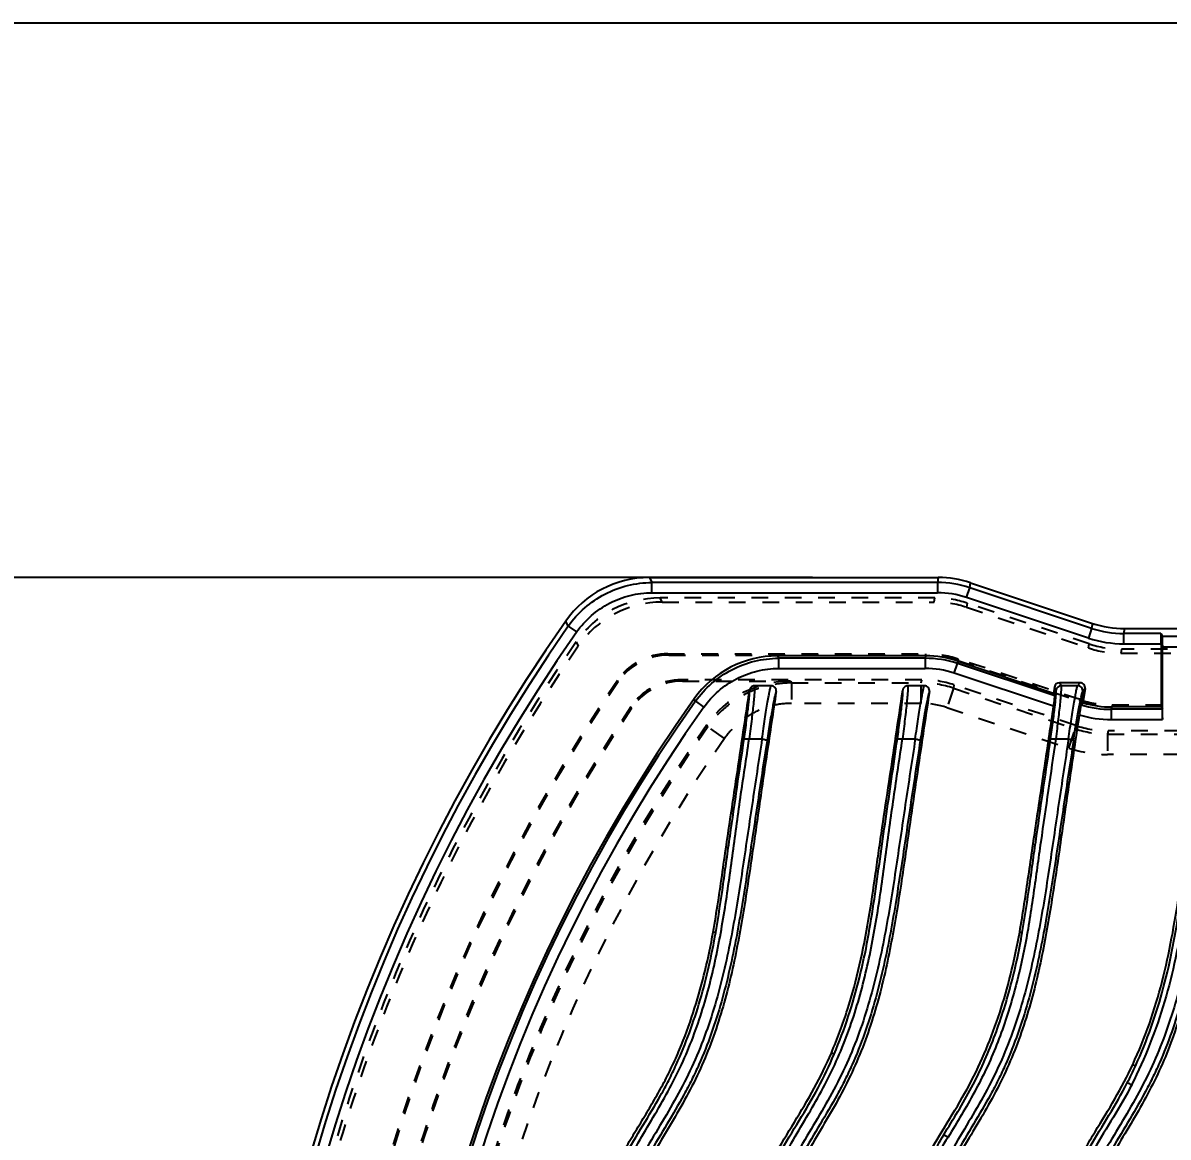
# Model space of a CAD drawing. Header units: millimetres. Extents: x 547 to 3706, y -10485 to 2068.
# Drawn here: x 1114 to 1226.1, y 1651.6 to 1760.6 of the extents above; entities that cross this region are included whole.
import ezdxf

# ---------------------------------------------------------------- set-up
doc = ezdxf.new("R2010")
doc.units = ezdxf.units.MM
doc.header["$LTSCALE"] = 16.335
doc.header["$PDMODE"] = 3
doc.header["$PDSIZE"] = 0.3125
doc.linetypes.add('HIDDEN', pattern=[0.2, 0.1, -0.1])
doc.layers.get('0').update_dxf_attribs({"linetype": 'CONTINUOUS'})
doc.layers.get('Defpoints').update_dxf_attribs({"linetype": 'CONTINUOUS'})
doc.layers.add('DEFAULT_2', color=8, linetype='HIDDEN')
doc.styles.get("Standard").update_dxf_attribs({"font": 'txt', "width": 0.8})
doc.dimstyles.new('11', dxfattribs={"dimtxt": 10, "dimasz": 10, "dimexe": 0, "dimexo": 0, "dimgap": 0, "dimtad": 0, "dimzin": 0, "dimdsep": 46, "dimtxsty": 'Standard', "dimcen": 0, "dimclrd": 4, "dimclre": 4, "dimclrt": 6, "dimazin": 0, "dimtfac": 1, "dimtofl": 0, "dimtmove": 0, "dimatfit": 3, "dimfxl": 0, "dimtolj": 1, "dimtzin": 0, "dimarcsym": 0})

# ---------------------------------------------------------------- blocks, each defined once
blk = doc.blocks.new('*D142')
at = {"color": 4, "lineweight": -2}
for p, q in [((1191.29, 1706.34), (1105.92, 1706.34)), ((1105.92, 1696.34), (1105.92, 1593.33)), ((1105.92, 1505.34), (1105.92, 1561.33)), ((1191.29, 1495.34), (1105.92, 1495.34))]:
    blk.add_line(p, q, dxfattribs=at)
at = {"color": 4}
for points in [[(1104.25, 1696.34), (1107.58, 1696.34), (1105.92, 1706.34)], [(1104.25, 1505.34), (1107.58, 1505.34), (1105.92, 1495.34)]]:
    blk.add_solid(points, dxfattribs=at)
at = {"layer": 'Defpoints', "color": 0}
for p in [(1191.29, 1706.34), (1105.92, 1495.34), (1191.29, 1495.34)]:
    blk.add_point(p, dxfattribs=at)
at = {"color": 6, "insert": (1105.92, 1577.33), "char_height": 10, "attachment_point": 5, "rotation": 90}
blk.add_mtext('\\A1;211.00', dxfattribs=at)

msp = doc.modelspace()

# ---------------------------------------------------------------- linework, layer by layer
at = {"color": 7, "linetype": 'Continuous'}
for p, q in [((1175.33, 1706.337), (1175.585, 1705.846)), ((1175.33, 1706.337), (1203.607, 1706.337)), ((1175.585, 1704.848), (1175.585, 1705.846)), ((1203.527, 1705.846), (1175.585, 1705.846)), ((1203.607, 1706.337), (1203.527, 1705.846)), ((1203.527, 1705.846), (1203.527, 1704.848)), ((1175.585, 1704.848), (1203.527, 1704.848)), ((1206.369, 1704.387), (1206.685, 1705.334)), ((1206.685, 1705.334), (1206.764, 1705.824)), ((1218.61, 1701.359), (1206.685, 1705.334)), ((1206.764, 1705.824), (1218.69, 1701.849)), ((1218.294, 1700.411), (1206.369, 1704.387)), ((1167.396, 1701.576), (1167.15, 1702.078)), ((1167.396, 1701.576), (1168.215, 1701.004)), ((1218.61, 1701.359), (1218.294, 1700.411)), ((1218.69, 1701.849), (1218.61, 1701.359)), ((1221.768, 1700.846), (1221.848, 1701.337)), ((1221.768, 1699.848), (1221.768, 1700.846)), ((1225.4, 1700.846), (1221.768, 1700.846)), ((1221.848, 1701.337), (1444.607, 1701.337)), ((1225.4, 1700.846), (1225.542, 1700.563)), ((1227.308, 1700.563), (1225.542, 1700.563)), ((1221.768, 1699.848), (1225.425, 1699.848)), ((1225.425, 1699.848), (1225.425, 1693.668)), ((1225.566, 1692.436), (1225.566, 1699.565)), ((1225.566, 1699.565), (1227.284, 1699.565)), ((1187.866, 1698.668), (1187.987, 1698.434)), ((1202.362, 1698.668), (1187.866, 1698.668)), ((1187.987, 1697.436), (1187.987, 1698.434)), ((1202.324, 1698.434), (1187.987, 1698.434)), ((1202.362, 1698.668), (1202.324, 1698.434)), ((1202.324, 1698.434), (1202.324, 1697.436)), ((1205.482, 1697.922), (1205.52, 1698.155)), ((1205.52, 1698.155), (1214.897, 1695.03)), ((1187.987, 1697.436), (1202.324, 1697.436)), ((1205.166, 1696.974), (1205.482, 1697.922)), ((1214.895, 1693.732), (1205.166, 1696.974)), ((1215.012, 1694.745), (1205.482, 1697.922)), ((1215.478, 1696.042), (1215.623, 1695.739)), ((1217.481, 1696.042), (1215.478, 1696.042)), ((1217.245, 1695.739), (1217.481, 1696.042)), ((1187.246, 1695.739), (1185.623, 1695.739)), ((1202.246, 1695.739), (1200.623, 1695.739)), ((1214.984, 1695.616), (1214.897, 1695.03)), ((1214.897, 1695.03), (1215.036, 1694.684)), ((1215.129, 1695.312), (1214.984, 1695.616)), ((1215.036, 1694.684), (1215.129, 1695.312)), ((1217.245, 1695.739), (1215.623, 1695.739)), ((1217.739, 1695.166), (1217.543, 1693.849)), ((1217.974, 1695.469), (1217.739, 1695.166)), ((1217.975, 1695.469), (1217.767, 1694.073)), ((1179.836, 1694.218), (1179.72, 1694.458)), ((1179.836, 1694.218), (1180.651, 1693.641)), ((1217.543, 1693.849), (1217.408, 1692.939)), ((1217.583, 1693.888), (1217.767, 1694.073)), ((1220.56, 1693.434), (1220.583, 1693.668)), ((1225.425, 1693.668), (1220.583, 1693.668)), ((1225.425, 1693.668), (1225.542, 1693.434)), ((1220.56, 1692.436), (1220.56, 1693.434)), ((1225.542, 1693.434), (1220.56, 1693.434)), ((1220.56, 1692.436), (1225.566, 1692.436)), ((1185.097, 1690.533), (1186.351, 1690.533)), ((1200.097, 1690.533), (1201.351, 1690.533)), ((1215.097, 1690.533), (1216.351, 1690.533)), ((1181.824, 1671.582), (1181.571, 1671.629)), ((1211.824, 1671.582), (1211.571, 1671.629)), ((1193.412, 1659.677), (1193.14, 1659.795)), ((1222.903, 1658.522), (1222.631, 1658.65))]:
    msp.add_line(p, q, dxfattribs=at)
msp.add_lwpolyline([(998.978, 1760.623), (1992.09, 1760.623), (1992.09, 1140.923), (998.978, 1140.923)], close=True)
for centre, radius, start, end in [((1175.329, 1696.352), 9.985, 89.99586, 145.00275), ((1203.516, 1695.793), 10.053, 71.62681, 89.93825), ((1203.525, 1695.846), 9.002, 71.58099, 89.98406), ((1311.731, 1600.837), 176.504, 144.99861, 215.00139), ((1311.731, 1600.837), 176.013, 145.08661, 214.91339), ((1221.778, 1710.894), 10.048, 251.62181, 269.94324), ((1311.731, 1600.837), 175.015, 145.08661, 214.91339), ((1221.771, 1710.85), 11.003, 251.58099, 269.98406), ((1187.865, 1688.683), 9.985, 89.99592, 144.65984), ((1202.313, 1688.381), 10.053, 71.62681, 89.93825), ((1202.315, 1688.39), 9.045, 71.62431, 89.94074), ((1215.478, 1695.543), 0.499, 89.9939, 171.60296), ((1215.624, 1695.237), 0.501, 90.07267, 171.3998), ((1217.244, 1695.237), 0.501, 351.74484, 89.8587), ((1311.731, 1600.837), 161.839, 144.65576, 215.34424), ((1311.731, 1600.837), 161.605, 144.70131, 215.29869), ((1311.731, 1600.837), 160.607, 144.70131, 215.29869), ((1220.553, 1703.379), 9.944, 252.61803, 270.03643), ((1220.59, 1703.705), 10.037, 253.66532, 269.95839), ((1220.553, 1703.378), 10.943, 253.25836, 270.03288), ((1186.375, 1675.318), 40.205, 332.69132, 335.30688)]:
    msp.add_arc(centre, radius, start, end, dxfattribs=at)
for centre, major_axis, ratio, start_param, end_param in [((1203.602, 1696.323), (-1.604, -9.885), 0.9985935, 2.9809398, 3.3022455), ((1221.852, 1711.35), (1.604, 9.885), 0.9985935, -3.3022455, -2.9809398), ((1225.399, 1699.848), (0, 1), 0.0261859, -1.5707963, -0.0523599), ((1225.54, 1699.565), (0, 1), 0.0261859, -1.5707963, -0.0523599), ((1202.358, 1688.654), (1.604, 9.885), 0.9985935, -0.1606529, 0.1606529), ((1225.54, 1692.436), (0, 1), 0.0261859, -1.5707963, -0.0523599)]:
    msp.add_ellipse(centre, major_axis=major_axis, ratio=ratio, start_param=start_param, end_param=end_param, dxfattribs=at)
for points, knots in [([(1167.396, 1701.576), (1167.856, 1702.233), (1168.937, 1703.434), (1170.932, 1704.791), (1173.185, 1705.647), (1174.785, 1705.846), (1175.585, 1705.846)], [0, 0, 0, 0, 0.2513083, 0.500415, 0.7493341, 1, 1, 1, 1]), ([(1168.215, 1701.004), (1168.631, 1701.59), (1169.597, 1702.673), (1171.396, 1703.893), (1173.426, 1704.67), (1174.867, 1704.842), (1175.585, 1704.848)], [0, 0, 0, 0, 0.2500037, 0.5000005, 0.749997, 1, 1, 1, 1]), ([(1179.836, 1694.218), (1180.295, 1694.867), (1181.374, 1696.05), (1183.357, 1697.39), (1185.598, 1698.237), (1187.19, 1698.434), (1187.987, 1698.434)], [0, 0, 0, 0, 0.2506222, 0.4995398, 0.7486658, 1, 1, 1, 1]), ([(1180.651, 1693.641), (1181.068, 1694.22), (1182.033, 1695.291), (1183.824, 1696.494), (1185.842, 1697.261), (1187.274, 1697.43), (1187.987, 1697.436)], [0, 0, 0, 0, 0.2500029, 0.4999995, 0.7499963, 1, 1, 1, 1]), ([(1217.975, 1695.469), (1217.995, 1695.606), (1217.911, 1695.913), (1217.62, 1696.042), (1217.481, 1696.042)], [0, 0, 0, 0, 0.5000318, 1, 1, 1, 1]), ([(1187.739, 1695.165), (1187.44, 1693.154), (1186.833, 1689.133), (1185.949, 1683.097), (1185.088, 1677.058), (1184.294, 1672.036), (1183.497, 1668.047), (1182.772, 1665.083), (1181.887, 1662.161), (1180.817, 1659.302), (1179.526, 1656.534), (1178.047, 1653.864), (1176.474, 1651.25), (1175.189, 1649.055), (1174.248, 1647.249), (1173.606, 1645.864), (1173.056, 1644.442), (1172.601, 1642.986), (1172.204, 1641.512), (1171.706, 1639.538), (1171.076, 1637.075), (1170.356, 1634.111), (1169.699, 1631.133), (1169.117, 1628.138), (1168.427, 1624.13), (1167.7, 1619.098), (1166.877, 1611.005), (1166.629, 1604.902), (1166.629, 1600.837)], [0, 0, 0, 0, 0.0624951, 0.1249901, 0.1874852, 0.2499797, 0.2812299, 0.3124808, 0.3437361, 0.3749986, 0.4062463, 0.4375041, 0.4687429, 0.500016, 0.5156722, 0.5313025, 0.5469051, 0.5625181, 0.5781615, 0.5938132, 0.6250659, 0.656302, 0.6875534, 0.7188026, 0.7500509, 0.8125445, 0.8750382, 1, 1, 1, 1]), ([(1181.571, 1671.629), (1181.921, 1673.594), (1182.354, 1676.557), (1182.919, 1680.508), (1183.362, 1683.469), (1183.809, 1686.429), (1184.399, 1690.377), (1184.836, 1693.338), (1185.129, 1695.312)], [0, 0, 0, 0, 0.2499925, 0.3750066, 0.5000073, 0.6250027, 0.7499998, 1, 1, 1, 1]), ([(1202.739, 1695.165), (1202.44, 1693.154), (1201.833, 1689.133), (1200.949, 1683.097), (1200.088, 1677.058), (1199.294, 1672.036), (1198.497, 1668.047), (1197.772, 1665.083), (1196.887, 1662.161), (1195.817, 1659.302), (1194.526, 1656.534), (1193.047, 1653.864), (1191.474, 1651.25), (1190.189, 1649.055), (1189.248, 1647.249), (1188.606, 1645.864), (1188.056, 1644.442), (1187.601, 1642.986), (1187.204, 1641.512), (1186.706, 1639.538), (1186.076, 1637.075), (1185.356, 1634.111), (1184.699, 1631.133), (1184.117, 1628.138), (1183.427, 1624.13), (1182.7, 1619.098), (1181.877, 1611.005), (1181.629, 1604.902), (1181.629, 1600.837)], [0, 0, 0, 0, 0.0624951, 0.1249901, 0.1874852, 0.2499797, 0.2812299, 0.3124808, 0.3437361, 0.3749986, 0.4062463, 0.4375041, 0.4687429, 0.500016, 0.5156722, 0.5313025, 0.5469051, 0.5625181, 0.5781615, 0.5938132, 0.6250659, 0.656302, 0.6875534, 0.7188026, 0.7500509, 0.8125445, 0.8750382, 1, 1, 1, 1]), ([(1184.602, 1690.541), (1184.688, 1691.139), (1184.807, 1692.003), (1184.947, 1693.104), (1185.029, 1693.801), (1185.09, 1694.381), (1185.125, 1694.782), (1185.139, 1695.03), (1185.143, 1695.159), (1185.14, 1695.249), (1185.135, 1695.296), (1185.129, 1695.312)], [0, 0, 0, 0, 0.3769483, 0.5451037, 0.6926819, 0.8152034, 0.9087901, 0.9437974, 0.9706003, 0.9892653, 1, 1, 1, 1]), ([(1185.623, 1695.739), (1185.63, 1695.723), (1185.634, 1695.671), (1185.637, 1695.575), (1185.633, 1695.434), (1185.619, 1695.164), (1185.584, 1694.727), (1185.524, 1694.094), (1185.442, 1693.332), (1185.341, 1692.466), (1185.225, 1691.522), (1185.141, 1690.868), (1185.097, 1690.533)], [0, 0, 0, 0, 0.0101802, 0.0287573, 0.0556357, 0.0906083, 0.1838792, 0.3066259, 0.4548034, 0.6227879, 0.8060381, 1, 1, 1, 1]), ([(1185.623, 1695.739), (1185.507, 1695.739), (1185.267, 1695.652), (1185.146, 1695.427), (1185.129, 1695.312)], [0, 0, 0, 0, 0.4999869, 1, 1, 1, 1]), ([(1186.351, 1690.533), (1186.398, 1690.869), (1186.492, 1691.523), (1186.635, 1692.468), (1186.771, 1693.333), (1186.896, 1694.095), (1187.008, 1694.728), (1187.093, 1695.164), (1187.152, 1695.434), (1187.187, 1695.575), (1187.216, 1695.672), (1187.234, 1695.723), (1187.245, 1695.739)], [0, 0, 0, 0, 0.192864, 0.3750265, 0.5421589, 0.6899458, 0.8128833, 0.9068384, 0.9423182, 0.9698021, 0.9890712, 1, 1, 1, 1]), ([(1187.739, 1695.166), (1187.729, 1695.15), (1187.71, 1695.103), (1187.663, 1694.958), (1187.596, 1694.678), (1187.502, 1694.234), (1187.39, 1693.655), (1187.264, 1692.958), (1187.076, 1691.859), (1186.937, 1690.993), (1186.845, 1690.393)], [0, 0, 0, 0, 0.0116396, 0.0311559, 0.0943452, 0.1887493, 0.3113838, 0.4584582, 0.6256648, 1, 1, 1, 1]), ([(1187.739, 1695.165), (1187.76, 1695.303), (1187.676, 1695.61), (1187.384, 1695.739), (1187.246, 1695.739)], [0, 0, 0, 0, 0.5000301, 1, 1, 1, 1]), ([(1193.14, 1659.795), (1193.733, 1661.186), (1194.786, 1664.028), (1195.965, 1668.415), (1196.818, 1672.874), (1197.368, 1676.614), (1197.791, 1679.609), (1198.228, 1682.601), (1198.796, 1686.339), (1199.466, 1690.825), (1199.907, 1693.817), (1200.129, 1695.312)], [0, 0, 0, 0, 0.1250228, 0.2500484, 0.3750684, 0.5000555, 0.5625491, 0.6250421, 0.7500282, 0.8750142, 1, 1, 1, 1]), ([(1199.602, 1690.541), (1199.688, 1691.139), (1199.807, 1692.004), (1199.947, 1693.104), (1200.029, 1693.802), (1200.09, 1694.381), (1200.125, 1694.782), (1200.139, 1695.03), (1200.143, 1695.159), (1200.14, 1695.249), (1200.135, 1695.296), (1200.129, 1695.312)], [0, 0, 0, 0, 0.3769556, 0.5451121, 0.6926897, 0.8152101, 0.9087954, 0.9438014, 0.9706026, 0.989266, 1, 1, 1, 1]), ([(1200.623, 1695.739), (1200.63, 1695.723), (1200.634, 1695.671), (1200.637, 1695.575), (1200.633, 1695.434), (1200.619, 1695.164), (1200.584, 1694.727), (1200.524, 1694.094), (1200.442, 1693.332), (1200.341, 1692.466), (1200.225, 1691.522), (1200.141, 1690.868), (1200.097, 1690.533)], [0, 0, 0, 0, 0.0101802, 0.0287573, 0.0556357, 0.0906083, 0.1838792, 0.3066259, 0.4548034, 0.6227879, 0.8060381, 1, 1, 1, 1]), ([(1200.623, 1695.739), (1200.507, 1695.739), (1200.267, 1695.652), (1200.146, 1695.427), (1200.129, 1695.312)], [0, 0, 0, 0, 0.4999869, 1, 1, 1, 1]), ([(1201.351, 1690.533), (1201.398, 1690.869), (1201.492, 1691.523), (1201.635, 1692.468), (1201.771, 1693.333), (1201.896, 1694.095), (1202.008, 1694.728), (1202.093, 1695.164), (1202.152, 1695.434), (1202.187, 1695.575), (1202.216, 1695.672), (1202.234, 1695.723), (1202.245, 1695.739)], [0, 0, 0, 0, 0.192864, 0.3750265, 0.5421589, 0.6899458, 0.8128833, 0.9068384, 0.9423182, 0.9698021, 0.9890712, 1, 1, 1, 1]), ([(1202.739, 1695.166), (1202.729, 1695.15), (1202.71, 1695.103), (1202.663, 1694.958), (1202.596, 1694.678), (1202.502, 1694.234), (1202.39, 1693.655), (1202.264, 1692.958), (1202.076, 1691.859), (1201.937, 1690.993), (1201.845, 1690.393)], [0, 0, 0, 0, 0.0116396, 0.0311559, 0.0943452, 0.1887493, 0.3113838, 0.4584582, 0.6256648, 1, 1, 1, 1]), ([(1202.739, 1695.165), (1202.76, 1695.303), (1202.676, 1695.61), (1202.384, 1695.739), (1202.246, 1695.739)], [0, 0, 0, 0, 0.5000301, 1, 1, 1, 1]), ([(1214.602, 1690.541), (1214.688, 1691.138), (1214.807, 1692.002), (1214.947, 1693.101), (1215.028, 1693.798), (1215.089, 1694.377), (1215.124, 1694.778), (1215.139, 1695.027), (1215.143, 1695.157), (1215.14, 1695.247), (1215.135, 1695.295), (1215.129, 1695.312)], [0, 0, 0, 0, 0.3765619, 0.5445845, 0.6920576, 0.8145448, 0.9082246, 0.9433331, 0.970272, 0.9890971, 1, 1, 1, 1]), ([(1214.895, 1693.732), (1214.913, 1693.855), (1214.945, 1694.085), (1214.981, 1694.359), (1215, 1694.541), (1215.011, 1694.638), (1215.012, 1694.702), (1215.015, 1694.736), (1215.012, 1694.745)], [0, 0, 0, 0, 0.3664812, 0.6837931, 0.8089596, 0.905502, 0.9699821, 1, 1, 1, 1]), ([(1215.623, 1695.739), (1215.63, 1695.723), (1215.634, 1695.671), (1215.637, 1695.575), (1215.633, 1695.434), (1215.619, 1695.164), (1215.584, 1694.727), (1215.524, 1694.095), (1215.442, 1693.334), (1215.341, 1692.468), (1215.225, 1691.523), (1215.141, 1690.869), (1215.097, 1690.533)], [0, 0, 0, 0, 0.0101522, 0.0287434, 0.0556527, 0.0906474, 0.1839371, 0.3065393, 0.4544923, 0.6223057, 0.8055893, 1, 1, 1, 1]), ([(1216.351, 1690.533), (1216.398, 1690.869), (1216.492, 1691.523), (1216.634, 1692.468), (1216.771, 1693.334), (1216.896, 1694.095), (1217.008, 1694.728), (1217.093, 1695.165), (1217.152, 1695.435), (1217.187, 1695.576), (1217.216, 1695.672), (1217.234, 1695.723), (1217.245, 1695.739)], [0, 0, 0, 0, 0.1929247, 0.3750381, 0.5421255, 0.6899815, 0.8129634, 0.9069125, 0.9423776, 0.9698424, 0.9890907, 1, 1, 1, 1]), ([(1216.845, 1690.393), (1216.937, 1690.993), (1217.076, 1691.859), (1217.264, 1692.959), (1217.39, 1693.655), (1217.502, 1694.234), (1217.586, 1694.635), (1217.646, 1694.883), (1217.68, 1695.014), (1217.71, 1695.103), (1217.728, 1695.151), (1217.739, 1695.166)], [0, 0, 0, 0, 0.3743434, 0.5415752, 0.6886871, 0.8112772, 0.9056103, 0.9413499, 0.9690975, 0.9886723, 1, 1, 1, 1]), ([(1211.571, 1671.629), (1211.898, 1673.462), (1212.303, 1676.228), (1212.833, 1679.915), (1213.383, 1683.599), (1214.077, 1688.204), (1214.621, 1691.889), (1214.895, 1693.732)], [0, 0, 0, 0, 0.2499929, 0.3750065, 0.5000072, 0.7499998, 1, 1, 1, 1]), ([(1217.583, 1693.888), (1217.576, 1693.882), (1217.571, 1693.851), (1217.554, 1693.796), (1217.537, 1693.706), (1217.514, 1693.59), (1217.49, 1693.449), (1217.453, 1693.23), (1217.426, 1693.057), (1217.408, 1692.939)], [0, 0, 0, 0, 0.0279087, 0.0902292, 0.1850419, 0.309252, 0.4583599, 0.6275903, 1, 1, 1, 1]), ([(1217.401, 1692.899), (1217.107, 1690.936), (1216.515, 1687.009), (1215.668, 1681.112), (1214.955, 1676.199), (1214.314, 1672.279), (1213.593, 1668.374), (1212.652, 1664.509), (1211.386, 1660.742), (1210.235, 1657.991), (1208.888, 1655.331), (1207.395, 1652.753), (1205.841, 1650.212), (1204.623, 1648.045), (1203.784, 1646.243), (1203.225, 1644.861), (1202.747, 1643.449), (1202.339, 1642.016), (1201.969, 1640.573), (1201.482, 1638.648), (1200.867, 1636.243), (1200.178, 1633.345), (1199.556, 1630.432), (1199.005, 1627.504), (1198.342, 1623.588), (1197.651, 1618.671), (1196.865, 1610.767), (1196.629, 1604.807), (1196.629, 1600.837)], [0, 0, 0, 0, 0.0624981, 0.124996, 0.1874938, 0.2187431, 0.2499944, 0.3124798, 0.3437371, 0.3749897, 0.4062457, 0.437494, 0.4687519, 0.5000014, 0.5156446, 0.5312822, 0.5469041, 0.5625277, 0.578163, 0.5937961, 0.6250419, 0.6562898, 0.6875404, 0.7187901, 0.7500397, 0.8125359, 0.875032, 1, 1, 1, 1]), ([(1232.332, 1692.436), (1232.039, 1690.481), (1231.451, 1686.574), (1230.611, 1680.706), (1229.897, 1675.817), (1229.251, 1671.918), (1228.52, 1668.035), (1227.561, 1664.194), (1226.277, 1660.454), (1225.11, 1657.725), (1223.752, 1655.089), (1222.259, 1652.526), (1220.714, 1649.997), (1219.512, 1647.835), (1218.694, 1646.035), (1218.15, 1644.654), (1217.684, 1643.246), (1217.284, 1641.818), (1216.92, 1640.382), (1216.437, 1638.465), (1215.825, 1636.072), (1215.143, 1633.188), (1214.528, 1630.288), (1213.982, 1627.374), (1213.325, 1623.477), (1212.641, 1618.584), (1211.863, 1610.718), (1211.629, 1604.788), (1211.629, 1600.837)], [0, 0, 0, 0, 0.0624981, 0.1249962, 0.1874941, 0.2187435, 0.2499951, 0.3124799, 0.343738, 0.3749893, 0.4062459, 0.4374932, 0.468754, 0.5000005, 0.5156417, 0.5312811, 0.5469063, 0.5625299, 0.5781628, 0.5937942, 0.625041, 0.656289, 0.6875397, 0.7187893, 0.750039, 0.8125353, 0.8750316, 1, 1, 1, 1]), ([(1222.631, 1658.65), (1223.237, 1659.961), (1224.324, 1662.641), (1225.578, 1666.793), (1226.48, 1671.032), (1227.418, 1676.728), (1228.401, 1683.877), (1229.278, 1689.581), (1229.702, 1692.436)], [0, 0, 0, 0, 0.1250438, 0.2501078, 0.3750973, 0.5001415, 0.750061, 1, 1, 1, 1]), ([(1186.351, 1690.533), (1186.028, 1688.393), (1185.536, 1685.184), (1184.905, 1680.899), (1184.276, 1676.61), (1183.416, 1671.255), (1182.004, 1664.889), (1180.175, 1659.752), (1178.226, 1655.86), (1176.588, 1653.035), (1174.889, 1650.247), (1173.59, 1647.852), (1172.694, 1645.865), (1171.924, 1643.826), (1171.483, 1642.248), (1171.245, 1641.186)], [0, 0, 0, 0, 0.1245501, 0.1868778, 0.2492393, 0.3740641, 0.4990157, 0.6240684, 0.6866708, 0.7493029, 0.8119367, 0.8746196, 0.9059539, 0.9373039, 1, 1, 1, 1]), ([(1186.845, 1690.393), (1186.515, 1688.257), (1185.872, 1683.978), (1184.922, 1677.553), (1183.909, 1671.131), (1182.734, 1665.831), (1181.424, 1661.687), (1180.416, 1659.151), (1179.483, 1657.164), (1178.456, 1655.203), (1177.054, 1652.814), (1175.619, 1650.453), (1174.541, 1648.544), (1173.795, 1647.105), (1173.147, 1645.634), (1172.426, 1643.619), (1172, 1642.07), (1171.732, 1641.031)], [0, 0, 0, 0, 0.1243528, 0.2489309, 0.3736706, 0.4983046, 0.560745, 0.6235222, 0.6551514, 0.6869595, 0.7508574, 0.8144646, 0.8458954, 0.8769503, 0.9076652, 0.9382794, 1, 1, 1, 1]), ([(1171.976, 1646.437), (1172.328, 1647.343), (1173.16, 1649.104), (1174.596, 1651.641), (1176.095, 1654.141), (1177.531, 1656.678), (1178.804, 1659.301), (1180.245, 1662.908), (1181.581, 1667.58), (1182.667, 1673.295), (1183.459, 1679.049), (1184.224, 1684.8), (1184.821, 1688.62), (1185.097, 1690.533)], [0, 0, 0, 0, 0.0626638, 0.1253282, 0.1879872, 0.2506279, 0.3132498, 0.3758429, 0.500892, 0.6258442, 0.7506853, 0.8754035, 1, 1, 1, 1]), ([(1181.821, 1671.583), (1182.098, 1673.153), (1182.45, 1675.521), (1182.888, 1678.684), (1183.339, 1681.848), (1183.919, 1685.799), (1184.375, 1688.961), (1184.603, 1690.541)], [0, 0, 0, 0, 0.2496313, 0.3747322, 0.4998789, 0.7500725, 1, 1, 1, 1]), ([(1184.602, 1690.541), (1184.605, 1690.546), (1184.62, 1690.554), (1184.67, 1690.563), (1184.774, 1690.564), (1184.925, 1690.554), (1185.038, 1690.541), (1185.097, 1690.533)], [0, 0, 0, 0, 0.0316691, 0.0926635, 0.3162316, 0.6441843, 1, 1, 1, 1]), ([(1201.351, 1690.533), (1201.028, 1688.393), (1200.536, 1685.184), (1199.905, 1680.899), (1199.276, 1676.61), (1198.416, 1671.255), (1197.004, 1664.889), (1195.175, 1659.752), (1193.226, 1655.86), (1191.588, 1653.035), (1189.889, 1650.247), (1188.59, 1647.852), (1187.694, 1645.865), (1186.924, 1643.826), (1186.483, 1642.248), (1186.245, 1641.186)], [0, 0, 0, 0, 0.1245501, 0.1868778, 0.2492393, 0.3740641, 0.4990157, 0.6240684, 0.6866708, 0.7493029, 0.8119367, 0.8746196, 0.9059539, 0.9373039, 1, 1, 1, 1]), ([(1186.351, 1690.533), (1186.411, 1690.524), (1186.528, 1690.503), (1186.68, 1690.468), (1186.784, 1690.436), (1186.831, 1690.411), (1186.844, 1690.399), (1186.845, 1690.393)], [0, 0, 0, 0, 0.3527267, 0.682087, 0.907502, 0.9686098, 1, 1, 1, 1]), ([(1201.845, 1690.393), (1201.515, 1688.257), (1200.872, 1683.978), (1199.922, 1677.553), (1198.909, 1671.131), (1197.734, 1665.831), (1196.424, 1661.687), (1195.416, 1659.151), (1194.483, 1657.164), (1193.456, 1655.203), (1192.054, 1652.814), (1190.619, 1650.453), (1189.541, 1648.544), (1188.795, 1647.105), (1188.147, 1645.634), (1187.426, 1643.619), (1187, 1642.07), (1186.732, 1641.031)], [0, 0, 0, 0, 0.1243528, 0.2489309, 0.3736706, 0.4983046, 0.560745, 0.6235222, 0.6551514, 0.6869595, 0.7508574, 0.8144646, 0.8458954, 0.8769503, 0.9076652, 0.9382794, 1, 1, 1, 1]), ([(1186.976, 1646.437), (1187.328, 1647.343), (1188.16, 1649.104), (1189.596, 1651.641), (1191.095, 1654.141), (1192.531, 1656.678), (1193.804, 1659.301), (1195.245, 1662.908), (1196.581, 1667.58), (1197.667, 1673.295), (1198.459, 1679.049), (1199.224, 1684.8), (1199.821, 1688.62), (1200.097, 1690.533)], [0, 0, 0, 0, 0.0626638, 0.1253282, 0.1879872, 0.2506279, 0.3132498, 0.3758429, 0.500892, 0.6258442, 0.7506853, 0.8754035, 1, 1, 1, 1]), ([(1193.415, 1659.676), (1193.928, 1660.884), (1194.846, 1663.348), (1195.939, 1667.136), (1196.749, 1670.995), (1197.365, 1674.891), (1197.901, 1678.805), (1198.467, 1682.719), (1199.039, 1686.63), (1199.415, 1689.238), (1199.603, 1690.541)], [0, 0, 0, 0, 0.1247221, 0.2496, 0.3742688, 0.4991444, 0.624364, 0.7496653, 0.8748869, 1, 1, 1, 1]), ([(1199.602, 1690.541), (1199.605, 1690.546), (1199.62, 1690.554), (1199.67, 1690.563), (1199.774, 1690.564), (1199.925, 1690.554), (1200.038, 1690.541), (1200.097, 1690.533)], [0, 0, 0, 0, 0.0316691, 0.0926635, 0.3162316, 0.6441843, 1, 1, 1, 1]), ([(1216.351, 1690.533), (1216.028, 1688.393), (1215.536, 1685.184), (1214.905, 1680.899), (1214.276, 1676.61), (1213.416, 1671.255), (1212.004, 1664.89), (1210.175, 1659.752), (1208.226, 1655.86), (1206.589, 1653.036), (1204.889, 1650.248), (1203.59, 1647.853), (1202.694, 1645.866), (1201.924, 1643.827), (1201.483, 1642.249), (1201.245, 1641.186)], [0, 0, 0, 0, 0.1245501, 0.1868778, 0.2492393, 0.3740641, 0.4990157, 0.6240684, 0.6866708, 0.7493028, 0.8119367, 0.8746196, 0.9059539, 0.9373039, 1, 1, 1, 1]), ([(1201.351, 1690.533), (1201.411, 1690.524), (1201.528, 1690.503), (1201.68, 1690.468), (1201.784, 1690.436), (1201.831, 1690.411), (1201.844, 1690.399), (1201.845, 1690.393)], [0, 0, 0, 0, 0.3527267, 0.682087, 0.907502, 0.9686098, 1, 1, 1, 1]), ([(1216.845, 1690.393), (1216.515, 1688.257), (1215.872, 1683.978), (1214.922, 1677.553), (1213.909, 1671.132), (1212.734, 1665.832), (1211.424, 1661.688), (1210.416, 1659.152), (1209.483, 1657.165), (1208.456, 1655.204), (1207.054, 1652.815), (1205.62, 1650.453), (1204.541, 1648.545), (1203.795, 1647.106), (1203.147, 1645.635), (1202.427, 1643.62), (1202, 1642.071), (1201.732, 1641.032)], [0, 0, 0, 0, 0.1243507, 0.2489266, 0.3736641, 0.4982965, 0.5607366, 0.6235139, 0.6551434, 0.6869518, 0.7508508, 0.8144594, 0.8458911, 0.8769468, 0.9076627, 0.9382778, 1, 1, 1, 1]), ([(1215.097, 1690.533), (1214.856, 1688.856), (1214.37, 1685.501), (1213.751, 1681.308), (1213.281, 1677.948), (1212.817, 1674.584), (1212.296, 1671.225), (1211.595, 1667.899), (1210.96, 1665.427), (1210.206, 1662.988), (1209.342, 1660.584), (1208.331, 1658.236), (1207.159, 1655.964), (1205.904, 1653.737), (1205.018, 1652.281), (1204.559, 1651.563)], [0, 0, 0, 0, 0.1246204, 0.2493534, 0.3117592, 0.3741905, 0.4991276, 0.5616472, 0.624186, 0.6867602, 0.7493792, 0.8119886, 0.8746382, 0.9373244, 1, 1, 1, 1]), ([(1211.821, 1671.583), (1212.098, 1673.153), (1212.45, 1675.521), (1212.887, 1678.683), (1213.339, 1681.848), (1213.919, 1685.799), (1214.375, 1688.961), (1214.603, 1690.541)], [0, 0, 0, 0, 0.2496228, 0.3747259, 0.4998744, 0.7500699, 1, 1, 1, 1]), ([(1214.602, 1690.541), (1214.605, 1690.546), (1214.62, 1690.554), (1214.67, 1690.563), (1214.774, 1690.564), (1214.925, 1690.554), (1215.038, 1690.541), (1215.097, 1690.533)], [0, 0, 0, 0, 0.0316691, 0.0926635, 0.3162316, 0.6441843, 1, 1, 1, 1]), ([(1231.366, 1690.636), (1231.043, 1688.497), (1230.552, 1685.29), (1229.921, 1681.008), (1229.293, 1676.722), (1228.609, 1672.44), (1227.734, 1668.19), (1226.677, 1663.978), (1225.224, 1659.865), (1223.287, 1655.971), (1221.654, 1653.145), (1219.955, 1650.359), (1218.648, 1647.97), (1217.745, 1645.989), (1216.967, 1643.954), (1216.521, 1642.378), (1216.279, 1641.317)], [0, 0, 0, 0, 0.1245457, 0.1868714, 0.2492308, 0.3740509, 0.4365216, 0.4990288, 0.6240766, 0.6866784, 0.749307, 0.81194, 0.8746235, 0.9059554, 0.937304, 1, 1, 1, 1]), ([(1216.351, 1690.533), (1216.411, 1690.524), (1216.528, 1690.503), (1216.68, 1690.468), (1216.784, 1690.436), (1216.831, 1690.411), (1216.844, 1690.399), (1216.845, 1690.393)], [0, 0, 0, 0, 0.3527271, 0.6820879, 0.9075008, 0.9686102, 1, 1, 1, 1]), ([(1231.861, 1690.496), (1231.532, 1688.365), (1230.89, 1684.098), (1229.942, 1677.69), (1228.935, 1671.284), (1227.775, 1665.993), (1226.482, 1661.85), (1225.485, 1659.312), (1224.561, 1657.321), (1223.54, 1655.354), (1222.141, 1652.958), (1220.703, 1650.592), (1219.616, 1648.682), (1218.862, 1647.242), (1218.202, 1645.771), (1217.466, 1643.756), (1217.036, 1642.203), (1216.766, 1641.162)], [0, 0, 0, 0, 0.1241032, 0.2484165, 0.3728883, 0.4973453, 0.5597441, 0.6225257, 0.6541799, 0.6860317, 0.7500632, 0.8138478, 0.8453842, 0.8765576, 0.9073825, 0.9380846, 1, 1, 1, 1]), ([(1230.111, 1690.636), (1229.896, 1689.199), (1229.467, 1686.325), (1228.662, 1680.565), (1227.915, 1674.791), (1226.862, 1669.059), (1225.813, 1664.808), (1224.384, 1660.662), (1223.179, 1657.998), (1222.526, 1656.692)], [0, 0, 0, 0, 0.1246563, 0.249405, 0.4991802, 0.6242279, 0.749397, 0.8746439, 1, 1, 1, 1]), ([(1222.904, 1658.522), (1223.476, 1659.765), (1224.499, 1662.311), (1225.715, 1666.241), (1226.616, 1670.256), (1227.284, 1674.317), (1227.846, 1678.399), (1228.431, 1682.482), (1229.03, 1686.563), (1229.422, 1689.284), (1229.617, 1690.644)], [0, 0, 0, 0, 0.1246274, 0.2495576, 0.3742938, 0.4991066, 0.6243127, 0.7496307, 0.8748709, 1, 1, 1, 1]), ([(1170.081, 1643.444), (1170.256, 1644.058), (1170.628, 1645.281), (1171.281, 1647.082), (1172.071, 1648.826), (1172.993, 1650.504), (1173.981, 1652.146), (1174.981, 1653.781), (1175.952, 1655.432), (1176.877, 1657.108), (1177.727, 1658.822), (1178.741, 1661.165), (1179.806, 1664.178), (1180.826, 1667.872), (1181.347, 1670.373), (1181.571, 1671.629)], [0, 0, 0, 0, 0.0625546, 0.1250956, 0.1874873, 0.249906, 0.312473, 0.3750816, 0.4376191, 0.5000633, 0.562468, 0.6249314, 0.750019, 0.8750588, 1, 1, 1, 1]), ([(1171.464, 1646.604), (1171.881, 1647.678), (1172.903, 1649.748), (1174.684, 1652.687), (1176.164, 1655.122), (1177.238, 1657.112), (1178.213, 1659.143), (1179.281, 1661.755), (1180.337, 1664.975), (1181.192, 1668.255), (1181.626, 1670.472), (1181.821, 1671.583)], [0, 0, 0, 0, 0.1268773, 0.2534932, 0.3786455, 0.4406702, 0.5025925, 0.626755, 0.7512675, 0.8757078, 1, 1, 1, 1]), ([(1200.081, 1643.444), (1200.431, 1644.671), (1201.19, 1647.118), (1202.965, 1650.526), (1204.997, 1653.768), (1206.924, 1657.081), (1208.52, 1660.568), (1209.807, 1664.178), (1210.828, 1667.871), (1211.347, 1670.372), (1211.571, 1671.629)], [0, 0, 0, 0, 0.1249968, 0.2499814, 0.3749727, 0.4999752, 0.6249642, 0.7499852, 0.8749944, 1, 1, 1, 1]), ([(1204.138, 1651.781), (1205.061, 1653.318), (1206.962, 1656.343), (1208.791, 1660.427), (1209.961, 1663.789), (1210.711, 1666.357), (1211.332, 1668.957), (1211.667, 1670.706), (1211.821, 1671.583)], [0, 0, 0, 0, 0.2513207, 0.5002744, 0.6253146, 0.7503751, 0.8752281, 1, 1, 1, 1]), ([(1179.025, 1600.837), (1179.025, 1603.397), (1179.154, 1608.519), (1179.637, 1614.906), (1180.215, 1619.995), (1180.745, 1623.8), (1181.37, 1627.591), (1182.089, 1631.365), (1182.902, 1635.119), (1183.666, 1638.228), (1184.325, 1640.703), (1184.996, 1643.173), (1185.865, 1646.262), (1187.51, 1649.752), (1189.525, 1653.022), (1191.51, 1656.312), (1192.637, 1658.617), (1193.14, 1659.795)], [0, 0, 0, 0, 0.1249944, 0.2499879, 0.3124893, 0.3749908, 0.4374921, 0.4999916, 0.5624972, 0.6249881, 0.6562315, 0.6875013, 0.7500052, 0.8125007, 0.875004, 0.9375037, 1, 1, 1, 1]), ([(1186.464, 1646.604), (1186.916, 1647.768), (1188.041, 1650.004), (1189.988, 1653.172), (1191.884, 1656.341), (1192.938, 1658.554), (1193.415, 1659.676)], [0, 0, 0, 0, 0.2527111, 0.5046544, 0.7532509, 1, 1, 1, 1]), ([(1209.025, 1600.837), (1209.025, 1603.345), (1209.149, 1608.363), (1209.705, 1615.871), (1210.476, 1622.098), (1211.276, 1627.052), (1211.966, 1630.751), (1212.747, 1634.433), (1213.477, 1637.483), (1214.114, 1639.91), (1214.599, 1641.727), (1215.099, 1643.542), (1215.65, 1645.342), (1216.288, 1647.114), (1217.073, 1648.827), (1217.981, 1650.476), (1219.271, 1652.629), (1220.921, 1655.295), (1222.105, 1657.512), (1222.631, 1658.65)], [0, 0, 0, 0, 0.1249903, 0.2499805, 0.3749701, 0.4374696, 0.499969, 0.5624685, 0.6249674, 0.6562179, 0.6874653, 0.7187123, 0.7499855, 0.7812509, 0.812487, 0.8437568, 0.8750123, 0.9375073, 1, 1, 1, 1]), ([(1209.41, 1600.837), (1209.41, 1603.264), (1209.524, 1608.11), (1210.04, 1615.353), (1210.753, 1621.351), (1211.492, 1626.122), (1212.13, 1629.69), (1212.853, 1633.247), (1213.528, 1636.2), (1214.116, 1638.555), (1214.581, 1640.315), (1215.046, 1642.076), (1215.531, 1643.835), (1216.071, 1645.585), (1216.941, 1647.88), (1218.391, 1650.592), (1220.316, 1653.702), (1221.546, 1655.8), (1222.1, 1656.873)], [0, 0, 0, 0, 0.125089, 0.2496763, 0.3740424, 0.4362328, 0.4984677, 0.5607864, 0.6232649, 0.6545506, 0.6858303, 0.7171054, 0.7484124, 0.7798375, 0.8114396, 0.8747707, 0.9378165, 1, 1, 1, 1]), ([(1222.542, 1656.683), (1221.983, 1655.601), (1220.751, 1653.494), (1218.832, 1650.393), (1217.397, 1647.711), (1216.542, 1645.45), (1216.008, 1643.72), (1215.527, 1641.971), (1215.063, 1640.215), (1214.6, 1638.458), (1214.014, 1636.11), (1213.34, 1633.165), (1212.62, 1629.617), (1211.984, 1626.058), (1211.248, 1621.299), (1210.537, 1615.316), (1210.023, 1608.091), (1209.909, 1603.258), (1209.909, 1600.837)], [0, 0, 0, 0, 0.0629901, 0.1260996, 0.188662, 0.2197812, 0.2509698, 0.2822445, 0.3135648, 0.3448893, 0.3762007, 0.438716, 0.501088, 0.5633805, 0.6256282, 0.7501056, 0.8748018, 1, 1, 1, 1]), ([(1222.099, 1656.872), (1222.103, 1656.875), (1222.118, 1656.872), (1222.145, 1656.865), (1222.188, 1656.849), (1222.27, 1656.815), (1222.391, 1656.759), (1222.491, 1656.709), (1222.543, 1656.682)], [0, 0, 0, 0, 0.0258221, 0.0842948, 0.1791668, 0.307343, 0.6381613, 1, 1, 1, 1]), ([(1204.559, 1651.563), (1203.977, 1650.648), (1202.903, 1648.758), (1201.633, 1645.757), (1200.826, 1643.166), (1200.265, 1641.072), (1199.724, 1638.971), (1199.072, 1636.339), (1198.101, 1632.109), (1196.664, 1624.647), (1195.277, 1613.868), (1194.909, 1605.179), (1194.91, 1600.837)], [0, 0, 0, 0, 0.0624518, 0.1249003, 0.1873497, 0.2185822, 0.2498175, 0.3122886, 0.3747758, 0.4997789, 0.7498462, 1, 1, 1, 1]), ([(1200.4, 1643.349), (1200.61, 1644.087), (1200.942, 1645.191), (1201.467, 1646.639), (1202.07, 1648.063), (1202.955, 1649.785), (1203.74, 1651.119), (1204.138, 1651.782)], [0, 0, 0, 0, 0.2484657, 0.373401, 0.4986747, 0.7494379, 1, 1, 1, 1]), ([(1204.139, 1651.782), (1204.142, 1651.784), (1204.157, 1651.779), (1204.183, 1651.77), (1204.223, 1651.751), (1204.3, 1651.713), (1204.414, 1651.65), (1204.51, 1651.595), (1204.56, 1651.565)], [0, 0, 0, 0, 0.0272586, 0.0871251, 0.1797418, 0.3045157, 0.633482, 1, 1, 1, 1]), ([(1234.559, 1651.563), (1233.977, 1650.648), (1232.903, 1648.758), (1231.633, 1645.757), (1230.826, 1643.166), (1230.265, 1641.072), (1229.724, 1638.971), (1229.072, 1636.339), (1228.101, 1632.109), (1226.664, 1624.647), (1225.277, 1613.868), (1224.909, 1605.179), (1224.91, 1600.837)], [0, 0, 0, 0, 0.0624518, 0.1249003, 0.1873497, 0.2185822, 0.2498175, 0.3122886, 0.3747758, 0.4997789, 0.7498462, 1, 1, 1, 1])]:
    msp.add_open_spline(points, degree=3, knots=knots, dxfattribs=at)
at = {"layer": 'DEFAULT_2', "color": 8, "linetype": 'HIDDEN'}
for p, q in [((1176.587, 1703.933), (1176.375, 1704.337)), ((1203.282, 1704.337), (1176.375, 1704.337)), ((1176.587, 1703.933), (1203.216, 1703.933)), ((1203.216, 1703.933), (1203.282, 1704.337)), ((1206.44, 1703.824), (1206.374, 1703.421)), ((1218.365, 1699.849), (1206.44, 1703.824)), ((1206.374, 1703.421), (1218.3, 1699.445)), ((1168.159, 1700.027), (1168.363, 1699.612)), ((1218.3, 1699.445), (1218.365, 1699.849)), ((1221.523, 1699.337), (1221.458, 1698.933)), ((1444.931, 1699.337), (1221.523, 1699.337)), ((1177.148, 1698.873), (1177.22, 1698.737)), ((1177.148, 1698.873), (1202.395, 1698.873)), ((1177.22, 1698.737), (1202.373, 1698.737)), ((1202.373, 1698.737), (1202.395, 1698.873)), ((1205.553, 1698.36), (1205.531, 1698.224)), ((1205.531, 1698.224), (1217.456, 1694.249)), ((1217.478, 1694.385), (1205.553, 1698.36)), ((1221.458, 1698.933), (1444.997, 1698.933)), ((1172.273, 1696.125), (1172.202, 1696.264)), ((1178.493, 1696.337), (1178.565, 1696.2)), ((1201.984, 1696.337), (1178.493, 1696.337)), ((1178.565, 1696.2), (1189.148, 1696.2)), ((1189.148, 1696.2), (1189.243, 1696.017)), ((1189.243, 1696.017), (1189.243, 1694.019)), ((1189.243, 1696.017), (1201.932, 1696.017)), ((1201.932, 1696.017), (1201.984, 1696.337)), ((1201.932, 1694.019), (1201.932, 1696.017)), ((1205.142, 1695.824), (1205.09, 1695.504)), ((1217.067, 1691.849), (1205.142, 1695.824)), ((1205.09, 1695.504), (1204.458, 1693.609)), ((1205.09, 1695.504), (1217.015, 1691.529)), ((1173.59, 1693.548), (1173.519, 1693.686)), ((1201.932, 1694.019), (1189.243, 1694.019)), ((1204.458, 1693.609), (1216.383, 1689.634)), ((1217.456, 1694.249), (1217.478, 1694.385)), ((1220.614, 1693.737), (1445.84, 1693.737)), ((1220.625, 1693.873), (1220.625, 1693.737)), ((1220.625, 1693.873), (1445.829, 1693.873)), ((1181.045, 1691.732), (1180.953, 1691.921)), ((1182.685, 1690.592), (1181.045, 1691.732)), ((1216.383, 1689.634), (1217.015, 1691.529)), ((1217.015, 1691.529), (1217.067, 1691.849)), ((1220.225, 1691.337), (1220.173, 1691.017)), ((1446.265, 1691.337), (1220.225, 1691.337)), ((1220.173, 1691.017), (1220.173, 1689.019)), ((1220.173, 1691.017), (1446.174, 1691.017)), ((1446.174, 1689.019), (1220.173, 1689.019))]:
    msp.add_line(p, q, dxfattribs=at)
for centre, radius, start, end in [((1176.374, 1694.352), 9.985, 89.99575, 145.36464), ((1176.586, 1693.948), 9.985, 89.99573, 145.43853), ((1311.731, 1600.837), 174.504, 145.36039, 214.63961), ((1311.731, 1600.837), 174.1, 145.43426, 214.56574), ((1177.147, 1692.883), 5.99, 89.98971, 145.64107), ((1177.219, 1692.747), 5.99, 89.98969, 145.66637), ((1311.731, 1600.837), 169.04, 145.63078, 214.36922), ((1311.731, 1600.837), 168.904, 145.65606, 214.34394), ((1178.492, 1690.347), 5.99, 89.98945, 146.11762), ((1178.564, 1690.211), 5.99, 89.98943, 146.14358), ((1189.147, 1686.215), 9.985, 89.9958, 145.14751), ((1201.921, 1685.961), 10.056, 71.6293, 89.93575), ((1311.731, 1600.837), 166.504, 146.10707, 213.89293), ((1311.731, 1600.837), 166.367, 146.13301, 213.86699), ((1201.923, 1685.979), 8.04, 71.62431, 89.94074), ((1311.731, 1600.837), 159.371, 145.14331, 214.85669), ((1311.731, 1600.837), 159.188, 145.18013, 214.81987), ((1220.182, 1701.062), 10.045, 251.61931, 269.94574), ((1311.731, 1600.837), 157.19, 145.18013, 214.81987), ((1220.176, 1701.019), 12, 251.57778, 269.98727)]:
    msp.add_arc(centre, radius, start, end, dxfattribs=at)
for centre, major_axis, start_param, end_param in [((1203.212, 1693.919), (1.604, 9.885), -0.1606529, 0.1606529), ((1203.277, 1694.323), (1.604, 9.885), -0.1606529, 0.1606529), ((1221.462, 1708.947), (1.604, 9.885), -3.3022455, -2.9809398), ((1221.528, 1709.35), (-1.604, -9.885), -0.1606529, 0.1606529), ((1202.369, 1688.723), (1.604, 9.885), -0.1606529, 0.1606529), ((1202.391, 1688.859), (1.604, 9.885), -0.1606529, 0.1606529), ((1201.979, 1686.323), (1.604, 9.885), -0.1606529, 0.1606529), ((1220.619, 1703.75), (1.604, 9.885), -3.3022455, -2.9809398), ((1220.641, 1703.887), (-1.604, -9.885), -0.1606529, 0.1606529), ((1220.229, 1701.35), (-1.604, -9.885), -0.1606529, 0.1606529)]:
    msp.add_ellipse(centre, major_axis=major_axis, ratio=0.9985935, start_param=start_param, end_param=end_param, dxfattribs=at)
for points, knots in [([(1189.243, 1696.017), (1188.442, 1696.016), (1186.839, 1695.817), (1184.582, 1694.957), (1182.586, 1693.596), (1181.504, 1692.392), (1181.045, 1691.732)], [0, 0, 0, 0, 0.2506719, 0.4995963, 0.7487032, 1, 1, 1, 1]), ([(1189.243, 1694.019), (1188.604, 1694.014), (1187.321, 1693.861), (1185.514, 1693.168), (1183.913, 1692.08), (1183.054, 1691.114), (1182.685, 1690.592)], [0, 0, 0, 0, 0.250003, 0.4999995, 0.7499962, 1, 1, 1, 1])]:
    msp.add_open_spline(points, degree=3, knots=knots, dxfattribs=at)

# ---------------------------------------------------------------- dimensions: what is measured, and where the dimension line sits
dim = msp.add_linear_dim(base=(1105.916, 1495.337), p1=(1191.292, 1706.337), p2=(1191.292, 1495.337), angle=90, dimstyle='11')
dim.commit()
dim.dimension.update_dxf_attribs({"geometry": '*D142', "text_midpoint": (1105.916, 1577.327), "dimtype": 160})

doc.saveas('drawing.dxf')
